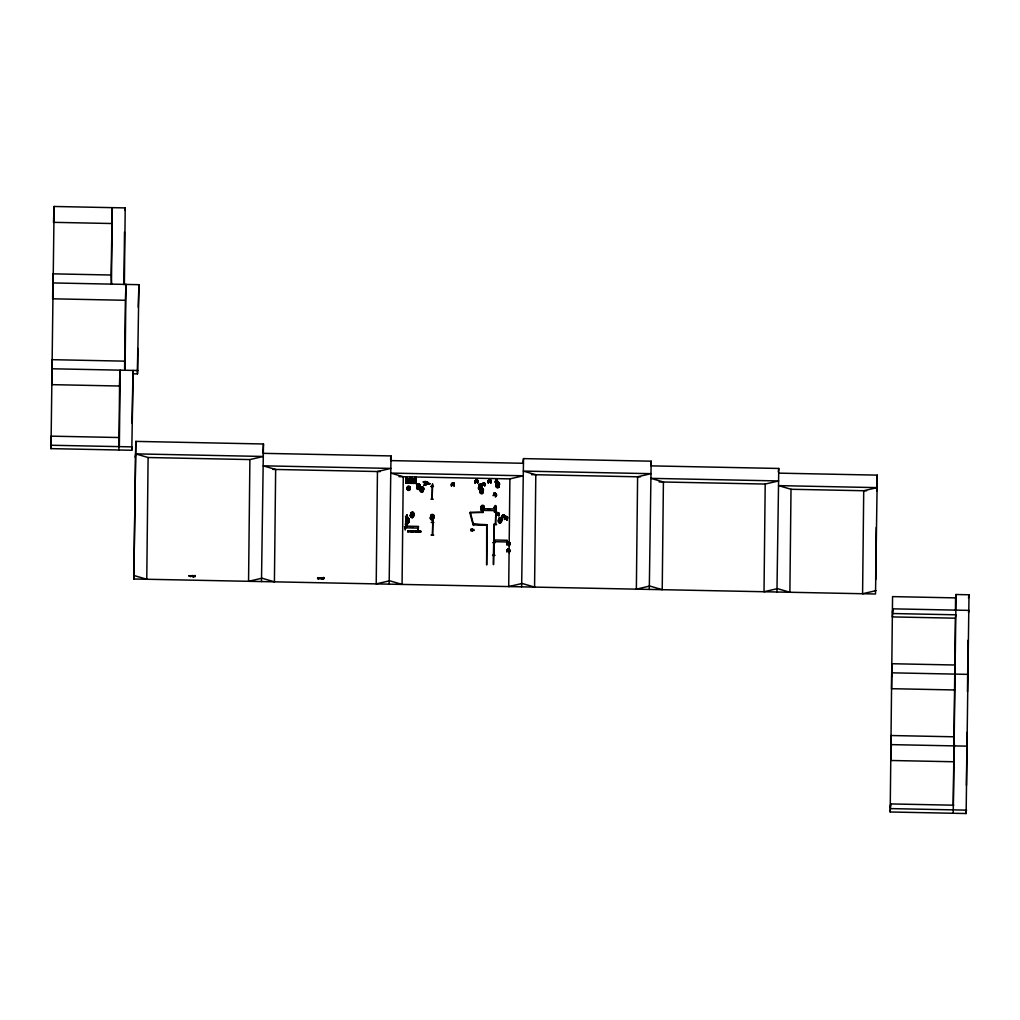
<?xml version="1.0" encoding="UTF-8"?>
<svg xmlns="http://www.w3.org/2000/svg" width="1020" height="1020" viewBox="0 0 1020 1020"><rect width="100%" height="100%" fill="white"/><g stroke="black" fill="none" stroke-linecap="round" stroke-linejoin="round"><path stroke-width="1.5" d="M405.246 528.87L405.896 525.134M405.488 527.264L405.437 528.972M405.641 526.154L418.57 526.409L417.983 529.036M418.2 527.519L417.97 529.227M430.886 499.162L433.309 499.201M431.014 486.502L433.449 486.412L431.026 486.464M432.136 499.022L432.582 483.824L432.187 486.744M432.684 522.495L432.824 520.837M482.817 512.588L482.817 510.255M483.085 509.809L483.301 509.732A1.517 1.453 8.3 0 0 483.518 507.373M492.609 555.441L495.031 555.301L492.609 555.339M492.749 542.64L495.172 542.678M494.101 553.618L493.769 555.326M494.152 541.021L493.909 542.793L494.305 540.001L507.233 540.256L506.812 543.086M494.368 511.861L496.791 511.772L494.368 511.836M482.868 511.53L483.238 508.7L496.166 508.967L495.58 511.594M506.851 544.183L506.876 541.811L506.863 544.157M133.123 370.426L131.797 450.266L51 448.634L54.124 206.473L125.218 207.914L124.376 284.389M111.091 275.017L112.289 207.647L111.448 284.121L111.091 275.017L52.925 273.844L52.645 298.809L125.371 300.288L125.995 284.414L125.664 286.671M118.868 450.011L119.659 378.216M119.353 446.632L120.207 370.158L119.569 386.019L51.701 384.642L51.982 359.678L124.695 361.144L125.052 370.26L125.995 284.414M123.917 284.58L124.504 231.999M124.606 368.947L125.371 300.288M131.797 450.266L131.822 447.079M132.09 423.185L132.97 371.548M778.719 473.14L877.276 475.129L875.517 593.997L133.837 578.99L135.813 441.392L263.466 443.981L261.49 581.578M133.837 578.99L135.813 441.392M132.638 373.792L137.483 373.894L137.764 348.457M138.223 307.135L138.924 284.682L53.282 282.948L52.785 286.327M137.483 373.894L138.924 284.682M135.175 457.253L135.673 453.875L148.104 457.521L146.765 579.245L134.334 575.611M135.673 453.875L263.326 456.463L249.9 459.574L248.561 581.311L261.987 578.2L274.418 581.833L275.655 469.468L263.224 465.821L390.877 468.409L377.451 471.52L376.214 583.899L389.64 580.775L402.071 584.422L403.257 476.735L390.826 473.089L523.324 475.779L509.898 478.89L398.947 476.646M262.905 453.594L263.466 443.981M263.364 453.339L391.017 455.927L389.143 584.154M407.209 476.914L407.222 483.301L405.922 483.25L405.998 476.888L405.82 483.276M406.215 483.289L406.126 476.939M407.056 483.301L407.299 476.965M408.599 479.094L408.331 483.301L408.382 479.068L409.198 479.081L409.198 483.34L409.186 479.094M407.898 531.994L407.923 530.923L420.852 531.19L420.826 532.261L407.923 531.841M410.92 482.817L411.557 483.353L410.346 483.327L410.422 476.978L410.257 483.353L410.754 477.028M410.563 481.733L411.544 481.72M411.251 483.378L411.634 477.016L411.328 483.353M411.621 477.028L411.481 483.238M411.149 531.956L411.136 531.152M412.807 479.158L412.768 483.391L412.819 479.145L413.623 479.158L413.635 483.416L412.705 483.403M413.355 483.416L413.623 479.17M416.071 477.079L415.994 483.429L414.885 483.301M415.255 481.504L416.007 481.58M415.433 483.238L415.828 477.092L415.752 483.429M416.007 531.139L415.994 532.058M423.733 485.278L426.156 485.163L423.733 485.176M423.759 482.779L426.181 482.83M424.817 485.137L424.715 482.817M424.817 485.163L424.753 482.549L425.212 485.176M425.085 485.137L425.111 482.83M427.915 483.939L426.908 483.709L427.992 483.301M429.981 483.773L424.945 483.072L425.098 484.079M432.2 498.002L432.34 485.507M432.595 533.983L432.722 521.5M451.783 485.01L452.026 483.454M451.783 483.697L454.104 483.99L454.078 486.323L453.875 483.926M453.976 483.097L453.913 485.214L451.554 485.15L451.873 483.123L453.989 483.085M453.696 485.048L453.964 483.416M470.284 512.563L483.225 512.32L469.825 512.524L473.165 525.134L473.764 524.866M473.764 524.408L487.114 524.79L486.655 564.978L486.693 524.662L473.764 524.408L486.693 525.121M475.116 481.006L475.09 483.378L474.988 481.032M475.358 482.103L475.384 480.471M475.358 480.803L477.679 481.083L477.653 483.429L477.742 480.828M475.447 480.241L477.832 480.267L477.487 482.32L475.129 482.243L475.702 480.152M476.276 479.948C477.781 481.006 476.608 480.547 476.276 479.948L477.22 480.739M477.271 482.141L477.755 480.522M482.728 483.952L484.831 484.015M482.536 483.493L482.486 485.201M483.353 483.161L484.564 483.225L483.263 483.646M484.423 485.074L484.908 483.454M484.908 483.786L484.678 486.323M488.58 480.675L490.9 480.956L490.875 483.301L490.658 480.904M488.389 481.95L490.747 482.167L488.35 482.039C486.629 479.527 492.214 479.323 490.645 480.917M490.773 480.063L490.531 482.192C492.532 479.706 487.751 479.502 490.454 480.586M495.631 523.362L495.771 510.88M496.6 514.845L496.625 513.302M496.6 513.544L498.92 513.825L498.767 516.133M496.689 512.983L499.073 513.034L498.716 515.062L496.37 514.909L496.714 512.958M497.492 512.933C497.505 513.876 498.346 513.2 498.002 513.213L498.423 512.983M498.512 514.883L498.997 513.264M509.898 478.89L508.712 586.577L522.138 583.466L534.569 587.099L535.806 474.733L523.375 471.087L651.028 473.675L637.602 476.786L636.365 589.165L649.791 586.041L662.222 589.688L663.408 482.001L650.977 478.354L778.63 480.943L765.204 484.054L659.099 481.912M649.294 589.42L651.168 461.193L523.515 458.605L521.641 586.844M765.204 484.054L764.018 591.74L777.444 588.629L789.875 592.263L791.01 489.268L778.579 485.622L877.149 487.624L876.652 490.99M651.117 465.872L778.77 468.46L776.947 592.008M875.67 579.742L876.244 527.442M876.69 487.879L877.276 475.129M890.192 811.984L892.564 596.611L955.574 597.886L956.071 594.507L969 594.775L966.131 813.526L890.192 811.984L890.728 803.926L953.751 805.201M892.831 613.53L955.855 614.805L955.357 618.184L892.334 616.909L892.882 608.838L968.834 610.381L968.503 612.637M953.292 805.456L953.891 750.835M953.993 741.476L954.835 665.002L891.824 663.727L891.544 688.691L954.567 689.966M954.771 671.236L955.357 618.184M955.447 610.381L955.574 597.886M956.071 594.507L953.203 813.259M966.131 813.526L966.169 810.403M966.45 785.438L967.024 732.373M967.47 691.789L968.044 640.292M54.124 206.473L53.499 222.334L111.664 223.52M190.842 576.262L190 576.058L190.778 576.542M319.132 578.735L319.362 577.957M318.814 578.774L319.12 577.894M193.723 576.708L194.323 575.726M322.702 578.365L323.455 578.021L323.085 578.837M470.896 530.681L472.247 530.808L471.788 529.954M472.502 530.757C474.912 528.22 471.928 531.841 472.642 529.163M406.648 516.796L405.909 519.04L406.865 515.368M406.317 524.56L405.654 526.817L406.444 523.056L405.641 526.537M190.587 576.032L190.294 576.631L190.625 576.07M419.475 488.733L419.641 487.598M416.899 486.285A1.504 1.453 10.8 0 0 417.053 487.394A1.504 1.453 8.3 0 0 419.105 487.942A1.504 1.453 8.3 0 0 419.666 485.966L418.748 488.095M480.407 489.217L480.407 489.97L480.407 489.192M406.355 519.499L406.623 519.397A1.504 1.453 8.3 0 0 406.1 521.488L406.266 521.704M408.612 521.628L408.459 521.258A1.504 1.453 8.3 0 1 407.898 523.26A1.504 1.453 8.3 0 1 405.845 522.712A1.504 1.453 8.3 0 1 406.393 520.723L406.368 520.863A1.53 1.479 8.3 0 1 407.069 518.364A1.53 1.479 8.3 0 1 408.943 520.2A1.53 1.479 8.3 0 1 406.381 520.837L406.406 520.812A1.517 1.453 8.3 0 0 408.523 520.876L408.408 519.664A1.504 1.453 8.3 0 1 408.306 521.781A1.504 1.453 8.3 0 1 406.1 521.488L406.024 519.945M417.295 486.565L416.861 487.241L417.448 486.68A1.53 1.479 8.3 0 1 418.098 484.334A1.53 1.479 8.3 0 1 419.972 486.17A1.53 1.479 8.3 0 1 417.409 486.808L417.779 486.553A1.504 1.453 8.3 0 0 416.81 488.554A1.504 1.453 8.3 0 0 419.041 489.154A1.504 1.453 8.3 0 0 419.233 486.935M419.666 485.941A1.517 1.466 8.3 0 1 419.118 487.942A1.517 1.466 8.3 0 1 417.053 487.381A1.504 1.453 8.3 0 1 417.601 485.405L417.652 485.38M419.73 486.731L419.743 486.706A1.53 1.479 8.3 0 1 418.825 488.491A1.53 1.479 8.3 0 1 416.912 487.713A1.53 1.479 8.3 0 1 417.537 485.813M419.934 485.443L419.87 485.52A1.53 1.479 8.3 0 1 418.684 487.726A1.53 1.479 8.3 0 1 416.912 485.992A1.53 1.479 8.3 0 1 419.182 484.984M421.158 488.248L420.916 487.955A1.53 1.479 8.3 0 1 421.961 487.534M423.045 489.523L423.198 489.587A1.53 1.479 8.3 0 0 422.803 487.267M433.028 517.433A1.517 1.453 8.3 0 1 433.028 519.499A1.517 1.453 8.3 0 1 430.886 519.486A1.517 1.453 8.3 0 1 430.886 517.42L430.924 517A1.517 1.453 8.3 0 0 433.347 517.267L433.462 517.28M431.804 515.342A1.517 1.453 8.3 0 0 431.128 515.725L430.963 515.852A1.517 1.453 8.3 0 0 431.447 517.943A1.517 1.453 8.3 0 0 433.513 517.51A1.517 1.453 8.3 0 0 432.964 515.431M432.952 515.508A1.517 1.453 8.3 0 1 433.513 517.51A1.517 1.453 8.3 0 1 431.447 517.943A1.517 1.453 8.3 0 1 430.886 516.018L430.988 515.737M478.877 486.948L478.992 487.139A1.517 1.453 8.3 0 0 480.815 489.511L480.943 489.511M481.006 488.21L481.312 487.981A1.479 1.428 7.6 0 0 481.759 486.948L481.006 485.66A1.517 1.453 8.3 0 1 481.555 487.687A1.517 1.453 8.3 0 1 479.489 488.197A1.517 1.453 8.3 0 1 478.928 486.196L479.502 485.533M483.008 489.575L483.008 489.702A1.517 1.453 8.3 0 1 482.498 491.716A1.517 1.453 8.3 0 1 480.433 491.168L480.777 490.99M480.739 490.926L480.178 491.474L480.662 490.798M480.879 489.676L480.968 489.625A1.517 1.453 8.3 0 0 480.382 491.614A1.517 1.466 6.4 0 0 480.93 492.175L481.287 492.316M481.746 485.762L481.07 485.239L481.631 485.762M483.212 489.549L483.123 489.766A1.517 1.453 8.3 0 1 482.498 491.793A1.517 1.453 8.3 0 1 480.433 491.245A1.517 1.453 8.3 0 1 480.981 489.256M484.028 507.195A1.517 1.453 8.3 0 1 483.085 508.942A1.517 1.453 8.3 0 1 481.198 508.164L481.261 507.934M497.199 484.997L496.447 483.709L497.199 484.984A1.517 1.453 8.3 0 0 496.829 485.086L496.74 485.163A1.517 1.453 8.3 0 0 499.366 484.513A1.517 1.453 8.3 0 0 497.518 482.702A1.517 1.453 8.3 0 0 496.829 485.214L496.855 484.997M498.92 485.023L499.137 485.048A1.517 1.453 8.3 0 1 498.104 486.833A1.517 1.453 8.3 0 1 496.255 485.788A1.517 1.453 8.3 0 1 497.326 484.003M498.614 519.868L499.009 521.284M498.831 520.085L499.111 520.111A1.517 1.453 8.3 0 0 501.725 519.333A1.517 1.453 8.3 0 0 499.876 517.522A1.517 1.453 8.3 0 0 499.201 519.958M498.767 519.524L499.252 519.167M420.839 490.442L420.444 489.026M407.273 487.585L408.051 486.349M419.628 488.376L419.628 487.624M51.841 372.16L52.339 368.781L137.98 370.515M51 448.634L51.14 436.152L119.008 437.529M124.899 210.171L125.218 207.914M188.853 575.548C191.186 576.428 188.177 576.376 189.031 575.675M193.341 576.708L191.824 575.599L192.091 576.581M192.308 575.522L191.977 576.007M192.525 575.764L193.392 575.739M193.009 576.542L192.525 575.497L193.009 576.683M193.481 575.726L193.188 576.619M194.578 575.739L194.565 576.708M194.947 575.395L195.151 576.657M318.342 577.626L318.52 578.888L317.743 577.804C317.819 581.094 317.144 575.42 318.367 578.595M320.242 577.817L320.573 578.098M321.249 577.881L322.588 578.774L321.134 577.919M323.187 578.837L323.315 578.034M323.671 577.486L323.863 578.812L323.837 577.486M390.52 459.306L391.017 455.927M406.036 482.498L407.158 482.524M407.146 481.414L405.96 481.912M408.357 482.804L409.147 482.893M408.408 483.238L408.918 483.327M408.484 482.983L408.701 481.988L409.364 482.32L408.408 482.804M410.473 482.575L411.57 482.715M405.973 519.091L406.865 515.176M406.929 514.807L406.304 517.025M405.22 530.043L405.08 527.735M407.758 517.114L405.463 516.375M412.768 482.957L413.533 482.893M413.572 482.141L412.883 482.524M407.426 524.917L405.131 524.14L407.426 524.879M414.783 482.766L415.918 482.677M407.923 530.923L420.839 531.343M415.229 483.161L415.178 477.105M412.756 531.981L412.756 531.178M417.919 529.202L418.2 527.442M418.187 530.298L418.327 528.003M429.981 483.799L424.983 483.327M432.582 522.763L432.977 519.817L432.429 534.926M452.638 483.556L453.505 482.893L453.67 483.607L453.466 482.881L452.638 483.556L453.415 483.62M452.842 482.995L453.454 483.148M475.868 480.254L477.347 480.675M477.079 479.974L476.212 480.649M472.502 530.438C471.087 530.349 472.859 528.768 470.934 530.413M471.202 529.584L470.998 529.329M471.074 529.138L471.52 529.928L472.171 529.036M472.209 530.808L471.584 530.03M472.324 529.15L473.101 529.966L472.63 529.431M473.446 530.285L473.866 529.393M473.127 530.272L473.905 530.553M482.32 485.201C481.032 482.154 486.935 482.269 484.64 485.252L482.294 485.099L484.64 485.252M483.429 482.881L483.365 483.582L484.232 482.906M483.034 511.53L483.301 509.732A1.517 1.453 8.3 0 1 481.083 509.005A1.517 1.453 8.3 0 1 482.052 506.991M488.376 482.141L488.682 480.101M489.192 480.101L490.569 480.547M490.288 479.846L489.421 480.522L489.498 479.833M494.713 482.154L496.459 479.68L496.88 480.917M495.656 481.325L497.275 483.034L495.567 481.402L496.064 479.527M495.682 481.517L495.86 479.413M496.166 494.317L495.924 496.026L493.871 494.827L494.177 492.8L496.243 493.999M495.707 481.58L496.447 479.706M494.164 493.068L494.139 494.815M494.904 492.915L494.815 493.629C497.76 495.133 492.826 492.787 495.592 493.323M495.427 493.374L494.789 493.667M496.982 480.445C497.836 482.46 495.006 479.068 497.173 480.7M497.518 481.058L497.237 483.097L497.531 481.07L496.051 479.515M495.886 496.013L496.217 493.986M496.587 494.955L495.35 496.995L496.689 495.057M495.197 507.118L495.682 509.401L495.337 505.486M495.694 507.029L495.605 505.639M496 507.692L495.822 506.379M495.529 512.142L496.013 509.197L495.401 524.42M496.357 513.774L496.204 516.107M501.955 517.969L502.516 515.431M502.35 516.745L502.567 515.125M504.097 515.776C502.783 513.697 504.976 517.369 504.173 515.024L503.395 515.049M504.543 517.548C506.685 515.011 501.1 513.468 502.312 516.923L504.594 517.484L504.823 515.839M505.129 518.491L505.168 516.707M505.614 516.592C508.827 519.129 504.186 513.952 504.913 518.504L507.195 519.078L507.488 517.089M506.838 517.408L506.787 516.604L505.933 517.089L506.749 516.617M506.647 543.073L506.863 541.288M507.526 544.208L507.577 542.372M506.902 552.139L507.463 549.627M507.259 551.119C506.022 547.638 511.645 549.219 509.49 551.743L507.259 551.017L509.541 551.654M509.26 543.073L509.197 542.257L508.355 542.742L509.452 543.061L508.087 542.742L509.12 542.563M507.501 549.321L507.501 551.017M509.197 542.257C509.528 543.826 507.348 541.186 508.33 542.908M508.355 549.002L508.011 549.703L509.299 550.048L508.661 549.576M508.495 549.117L507.896 549.601L508.967 550.073L508.228 549.755L509.12 549.219M509.579 544.731L509.898 542.755M509.337 551.705L509.796 549.971M523.018 461.983L523.515 458.605M650.671 464.572L651.168 461.193M778.273 471.839L778.77 468.46M892.385 612.217L892.882 608.838M891.684 676.209L892.181 672.83L968.12 674.373L967.636 677.752M890.893 748.004L891.034 735.522L954.044 736.797L954.401 745.9L953.776 761.761L890.753 760.486L891.391 744.625L967.33 746.155L966.845 749.534M890.243 807.304L890.728 803.926M968.503 598.153L969 594.775M409.428 487.267A1.53 1.479 8.3 0 1 409.9 489.409A1.53 1.479 8.3 0 1 407.656 489.638A1.53 1.479 8.3 0 1 407.579 487.458L407.426 487.573M407.273 487.611L407.732 486.565M406.266 523.859L406.24 523.77M406.534 516.222L406.763 515.329M406.011 524.803C407.732 518.262 405.08 528.704 406.139 524.127M406.648 516.133L406.84 515.215M404.404 526.639L406.776 527.161M504.517 516.235L502.478 515.686M505.219 517.267L504.428 519.511L505.091 517.267L507.424 517.65M505.461 516.452L507.514 517.089M506.022 516.388L506.698 517.357M506.787 516.604L505.933 516.643M507.004 518.912L507.437 517.42M507.539 542.691L509.554 543.443M507.743 542.946L506.978 545.216L507.501 542.933M509.617 544.693L507.31 544.132L507.883 542.104M509.426 544.578L509.847 543.086M509.923 542.755L507.871 542.13M509.758 550.29L507.424 549.882M509.235 552.827L510.013 550.609M411.659 482.014L410.563 482.804M412.883 482.486L413.635 482.498M483.811 508.75L484.015 508.024L482.498 509.49M417.053 487.381A1.517 1.466 8.3 0 1 417.601 485.38L417.55 485.341M423.058 489.511L423.096 489.575A1.53 1.479 8.3 0 1 420.699 489.268L420.572 489.549A1.504 1.453 8.3 0 0 420.648 491.729A1.504 1.453 8.3 0 0 422.777 491.755A1.504 1.453 8.3 0 0 422.777 489.689L422.79 491.78M421.107 488.197L421.196 488.134A1.504 1.453 8.3 0 1 421.91 487.955M431.128 515.954L431.128 515.635A1.517 1.453 8.3 0 1 431.817 515.266M479.502 485.75L479.859 485.507A1.517 1.466 8.3 0 0 478.928 487.636A1.504 1.466 7 0 0 481.312 487.981A1.517 1.466 8.3 0 0 481.006 485.66L481.555 486.221M496.842 485.176L496.791 485.086A1.517 1.453 8.3 0 1 497.518 482.702A1.517 1.453 8.3 0 1 499.354 484.589A1.517 1.453 8.3 0 1 496.829 485.214L496.753 485.252M499.137 519.091L499.277 518.976A1.517 1.453 8.3 0 0 498.767 520.978A1.517 1.453 8.3 0 0 500.833 521.539A1.517 1.453 8.3 0 0 501.381 519.55L501.432 520.213M498.805 520.238L499.111 520.442A1.517 1.453 8.3 0 0 501.661 519.805A1.517 1.453 8.3 0 0 499.813 517.994A1.517 1.453 8.3 0 0 499.137 520.429A1.517 1.453 8.3 0 0 498.512 522.176A1.517 1.453 8.3 0 0 500.399 522.954A1.517 1.453 8.3 0 0 501.343 521.207M321.07 578.608L320.229 578.761M494.088 493.387L496.153 494.56M494.381 493.705L493.144 495.707L494.496 493.744M495.554 493.553L494.878 493.234L495.682 493.667M405.909 481.695L406.139 482.779L407.452 481.886M414.821 482.026L415.803 482.944L416.262 481.835M419.245 489.013L418.57 489.383L419.488 488.707M420.572 489.319L420.775 489.217A1.53 1.479 8.3 0 1 421.63 487.114M423.249 489.536L422.662 488.159A1.517 1.453 9 0 1 422.969 490.467A1.517 1.453 9 0 1 420.597 490.148L420.393 489.396M430.81 517.051L430.963 516.987A1.517 1.453 8.3 0 1 431.868 514.883M479.413 485.737L479.846 485.52A1.517 1.453 8.3 0 0 479.17 485.89L479.17 485.89M480.688 490.99L480.713 491.092A1.517 1.453 8.3 0 1 481.427 488.567A1.517 1.453 8.3 0 1 483.263 490.454A1.517 1.453 8.3 0 1 480.751 491.002L480.675 490.977A1.517 1.453 8.3 0 1 481.414 488.644A1.517 1.453 8.3 0 1 483.276 490.378A1.517 1.453 8.3 0 1 480.739 491.079L480.547 491.156A1.517 1.453 8.3 0 1 480.994 489.179M409.67 487.917A1.504 1.453 8.3 0 1 409.645 489.97L409.657 489.982A1.504 1.453 8.3 0 1 407.515 489.931A1.504 1.453 8.3 0 1 407.541 487.866L407.082 488.899L407.758 487.815M484.003 507.463L482.689 508.189M470.959 530.515L471.418 529.864M424.83 483.888L429.012 483.926M495.962 479.897L497.454 481.631M496.408 479.91L497.161 480.713M321.95 577.957L322.447 578.786M473.152 530.056L473.675 530.234M407.974 486.808L407.656 487.037A1.53 1.479 8.3 0 1 410.167 487.56A1.53 1.479 8.3 0 1 408.574 489.511A1.53 1.479 8.3 0 1 407.401 487.279M409.798 489.115L409.109 489.472M482.753 491.959L482.077 492.328M483.569 509.069L482.893 509.452M323.455 578.62L323.531 578.365M483.301 483.633L484.181 483.187M489.37 480.586L490.237 480.127L489.485 480.139M416.224 482.103L415.816 481.427M503.663 515.38L503.306 515.674M422.854 489.383L422.101 489.562M412.717 517.42L411.952 517.612L412.717 517.408M408.089 521.959L407.337 522.151M482.689 508.164L483.454 507.973M419.679 486.808L419.653 486.833A1.53 1.479 8.3 0 1 418.876 488.911A1.53 1.479 8.3 0 1 416.785 488.057A1.53 1.479 8.3 0 1 417.83 486.132M480.611 491.143L481.096 490.811A1.517 1.453 8.3 0 0 480.025 492.583A1.517 1.453 8.3 0 0 481.886 493.642L482.562 493.259L481.886 493.616A1.517 1.453 8.3 0 0 482.957 491.857M481.249 486.361L480.943 486.055A1.517 1.453 8.3 0 1 481.491 488.134A1.517 1.453 8.3 0 0 480.803 490.607A1.517 1.453 8.3 0 0 480.254 492.469A1.517 1.453 8.3 0 0 482.32 493.03A1.517 1.453 8.3 0 0 482.868 491.041L482.97 490.824M408.688 520.633L408.472 520.786A1.53 1.479 8.3 0 1 407.974 522.839A1.504 1.453 8.3 0 1 405.896 522.317A1.53 1.479 8.3 0 1 406.444 520.264M452.536 483.62L453.772 483.569M424.192 481.72L423.007 482.014L424.97 481.618M407.197 476.939L407.197 483.301L406.368 482.995M495.975 507.399L495.274 505.729L495.771 507.896M495.771 506.596L495.58 505.869M877.149 487.624L863.723 490.735L862.588 593.742L876.014 590.618M428.234 483.442L428.17 483.862M477.487 482.256L475.129 482.167M498.767 514.985L496.396 514.883M428.527 483.556L429.841 483.646L428.986 483.569M412.144 516.298L412.909 516.12L412.156 516.286M479.107 487.178L479.298 487.05A1.517 1.453 8.3 0 1 479.986 484.589A1.517 1.453 8.3 0 1 481.835 486.4A1.517 1.453 8.3 0 1 479.311 487.024L478.992 487.139A1.517 1.453 8.3 0 1 479.923 485.048M424.435 481.58L425.978 481.555M490.429 480.611L489.817 480.394M193.213 576.147L193.889 576.223M194.144 576.134L194.807 576.211M51.497 445.255L132.281 446.887M390.966 460.606L523.464 463.284M148.104 457.521L249.9 459.574M272.786 469.404L380.332 471.584M531.496 474.644L640.483 476.85M405.986 477.564L407.197 477.564M410.41 477.64L411.634 477.64M414.847 477.717L416.058 477.717M405.973 477.985L407.197 477.985M410.41 478.074L411.621 478.074M414.834 478.15L416.058 478.15M405.973 478.635L407.184 478.635M410.397 478.711L411.621 478.711M414.834 478.788L416.045 478.788M405.96 479.209L407.184 479.209M410.397 479.285L411.608 479.285M414.821 479.362L416.045 479.362M408.382 479.502L409.186 479.515M412.807 479.591L413.623 479.591M405.96 479.846L407.171 479.846M408.37 479.795L409.186 479.795M410.384 479.923L411.608 479.923M412.807 479.872L413.61 479.872M414.821 480.012L416.032 480.012M408.37 480.229L409.186 480.229M412.807 480.305L413.61 480.305M408.37 480.586L409.173 480.611L408.37 480.598M412.794 480.688L413.61 480.688M412.794 481.108L413.597 481.121M791.01 489.268L866.592 490.798M482.141 483.964L482.116 486.298M424.945 483.059L424.843 484.117M414.783 483.403L416.007 483.327M451.554 485.061L453.938 485.112M482.995 510.395L495.911 510.65M405.386 527.837L418.315 528.105M494.062 541.684L506.991 541.952M890.677 808.605L966.628 810.148M425.416 481.618L427.75 482.103L426.258 481.695M472.566 530.566L472.591 529.648M481.402 487.063L480.879 486.514A1.517 1.453 8.3 0 1 481.427 488.516A1.517 1.453 8.3 0 1 479.362 489.039A1.517 1.453 8.3 0 1 478.813 487.037M431.128 516.069L431.077 516.056A1.517 1.453 8.3 0 0 431.179 518.249A1.517 1.453 8.3 0 0 433.385 517.981A1.517 1.453 8.3 0 0 432.901 515.878L433.398 517.318A1.517 1.453 8.3 0 0 433.028 514.96M505.066 516.413L504.415 518.657M504.964 518.326L507.195 518.95M499.621 522.112L498.933 521.73M431.753 518.555L430.631 517.14M412.539 513.43L412.896 513.583A1.517 1.466 8.3 0 0 412.539 513.417M322.371 577.868L322.078 578.671M483.913 483.416L483.748 483.454M493.897 494.789L495.962 495.937M480.815 486.973L481.567 488.248A1.479 1.428 9 0 1 481.363 488.975A1.517 1.453 8.3 0 1 482.141 489.039M496.255 485.036L497.008 486.31M498.232 482.358L496.498 483.977M321.338 578.786L321.402 577.613L321.262 578.531M433.207 516.133L433.602 516.796M496.702 486.068L496.306 485.418M420.75 488.185L420.852 488.312A1.504 1.453 8.3 0 0 420.941 490.505A1.504 1.453 8.3 0 0 423.134 490.25L423.415 489.447L423.211 490.174A1.504 1.453 8.3 0 0 422.662 488.147M433.398 514.819L433.793 515.482M433.092 516.974A1.517 1.453 8.3 0 1 433.092 519.04A1.517 1.453 8.3 0 1 430.95 519.014A1.517 1.453 8.3 0 1 430.95 516.949A1.517 1.453 8.3 0 0 430.937 519.091A1.517 1.453 8.3 0 0 433.079 519.116A1.517 1.453 8.3 0 0 433.079 517.051L433.347 517.318A1.517 1.453 8.3 0 1 430.963 517.012L430.95 516.949A1.517 1.453 8.3 0 1 431.881 514.807M495.669 507.195L495.758 506.57M495.082 507.144L495.682 509.401M470.296 512.371L473.637 525.032M494.024 542.844L494.394 540.103L493.884 555.02M480.216 491.283L480.216 490.518A1.504 1.453 10.8 0 0 480.369 491.627A1.517 1.453 8.3 0 0 482.447 492.163A1.517 1.453 8.3 0 0 482.995 490.174M410.524 481.988L410.563 482.855M413.1 514.692A1.53 1.479 8.3 0 1 412.896 516.949A1.53 1.479 8.3 0 1 410.626 516.35A1.53 1.479 8.3 0 1 411.621 514.297A1.504 1.453 8.3 0 0 410.703 516.477A1.504 1.453 8.3 0 0 413.087 516.796A1.504 1.453 8.3 0 0 412.768 514.501M412.717 514.87A1.504 1.453 8.3 0 1 413.023 517.165A1.504 1.453 8.3 0 1 410.652 516.834A1.504 1.453 8.3 0 1 411.57 514.717M413.61 514.462A1.517 1.466 8.3 0 1 412.539 516.247A1.517 1.466 8.3 0 1 410.678 515.189A1.517 1.466 8.3 0 1 411.748 513.404M432.85 516.273A1.517 1.453 8.3 0 1 433.334 518.377A1.517 1.453 8.3 0 1 431.116 518.632A1.517 1.453 8.3 0 1 431.026 516.477M433.015 515.036A1.517 1.453 8.3 0 1 433.334 517.344M406.508 519.817A1.53 1.479 8.3 0 0 405.947 521.845A1.53 1.479 8.3 0 0 408.038 522.406A1.53 1.479 8.3 0 0 408.599 520.378A1.53 1.479 8.3 0 1 408.051 522.38A1.53 1.479 8.3 0 1 405.947 521.819A1.53 1.479 8.3 0 1 406.508 519.792M406.457 520.417A1.504 1.453 8.3 0 0 408.982 519.792A1.504 1.453 8.3 0 0 407.133 517.994A1.504 1.453 8.3 0 0 406.457 520.417A1.504 1.453 8.3 0 0 405.896 522.317A1.53 1.479 8.3 0 0 407.974 522.839A1.504 1.453 8.3 0 0 408.51 520.889L408.497 520.812A1.517 1.453 8.3 0 0 408.523 518.81M406.393 520.85A1.517 1.453 8.3 0 1 406.393 518.785M406.7 518.555A1.517 1.453 8.3 0 1 408.217 518.568M408.484 519.206A1.53 1.479 8.3 0 1 408.382 521.386A1.53 1.479 8.3 0 1 406.139 521.08A1.53 1.479 8.3 0 1 406.636 518.95M482.932 490.645A1.517 1.453 8.3 0 1 482.371 492.634A1.517 1.453 8.3 0 1 480.305 492.086A1.517 1.453 8.3 0 1 480.866 490.097M482.855 491.117A1.517 1.453 8.3 0 1 482.307 493.106A1.517 1.453 8.3 0 1 480.241 492.545A1.517 1.453 8.3 0 1 480.79 490.556A1.517 1.453 8.3 0 0 483.327 489.982A1.517 1.453 8.3 0 0 481.478 488.172A1.517 1.453 8.3 0 1 479.425 488.644A1.517 1.453 8.3 0 1 478.864 486.642M481.351 489.115A1.517 1.453 8.3 0 1 482.128 489.115M478.928 487.636A1.517 1.466 8.3 0 0 481.312 487.968A1.504 1.466 7 0 0 480.994 485.673M479.425 486.119A1.517 1.453 8.3 0 1 479.782 485.979M481.07 485.214A1.517 1.453 8.3 0 1 481.376 487.509L481.567 488.261A1.555 1.492 8.3 0 1 481.363 488.988A1.517 1.453 8.3 0 0 480.815 486.986L481.363 487.534A1.517 1.453 8.3 0 1 479.005 487.19M498.703 484.946A1.517 1.453 8.3 0 1 498.028 487.381A1.517 1.453 8.3 0 1 496.179 485.571M499.29 485.048A1.517 1.466 8.3 0 1 497.9 486.489A1.517 1.466 8.3 0 1 496.281 485.278A1.517 1.453 8.3 0 1 497.25 484.551A1.517 1.453 8.3 0 0 496.345 485.15M496.281 485.278A1.517 1.466 8.3 0 1 497.377 483.62M498.155 483.62A1.517 1.466 8.3 0 1 498.844 484.015M498.334 485.099A1.517 1.453 8.3 0 1 498.895 487.101A1.517 1.453 8.3 0 1 496.829 487.611A1.517 1.453 8.3 0 1 496.268 485.609M498.716 484.87A1.517 1.453 8.3 0 1 498.04 487.305A1.517 1.453 8.3 0 1 496.192 485.494M483.123 507.692A1.517 1.453 8.3 0 1 483.442 509.987A1.517 1.453 8.3 0 1 481.058 509.668A1.517 1.453 8.3 0 1 481.975 507.526M482.116 506.608A1.517 1.453 8.3 0 0 481.083 508.508A1.517 1.453 8.3 0 0 483.136 509.362A1.517 1.453 8.3 0 0 483.811 507.31A1.504 1.466 7 0 1 483.25 509.299A1.504 1.466 7 0 1 481.198 508.75M483.072 508.075A1.517 1.453 8.3 0 1 483.378 510.382A1.517 1.453 8.3 0 1 481.006 510.051A1.517 1.453 8.3 0 1 481.924 507.922M483.021 505.767A1.517 1.453 8.3 0 1 483.939 507.922A1.517 1.453 8.3 0 1 481.555 508.189A1.517 1.453 8.3 0 1 481.873 505.894M484.015 507.272A1.517 1.453 8.3 0 1 483.072 509.018A1.517 1.453 8.3 0 1 481.185 508.24A1.517 1.453 8.3 0 1 481.797 506.366A1.517 1.453 8.3 0 0 481.198 508.164M483.314 506.379A1.517 1.453 8.3 0 0 482.944 506.226A1.517 1.453 8.3 0 1 483.633 506.532M408.268 487.088A1.53 1.479 8.3 0 1 409.071 487.114M422.867 489.256A1.53 1.479 8.3 0 1 422.867 491.359A1.53 1.479 8.3 0 1 420.699 491.334A1.53 1.479 8.3 0 1 420.699 489.243M422.93 488.822A1.53 1.479 8.3 0 1 422.93 490.913A1.53 1.479 8.3 0 1 420.763 490.888A1.53 1.479 8.3 0 1 420.763 488.797M420.635 488.261A1.53 1.479 8.3 0 0 421.196 490.288A1.53 1.479 8.3 0 0 423.287 489.766A1.53 1.479 8.3 0 0 422.726 487.738A1.517 1.453 8.3 0 1 423.045 490.008A1.517 1.453 8.3 0 1 420.661 489.676L420.61 489.6A1.517 1.453 8.3 0 1 421.579 487.547M501.317 519.996A1.517 1.453 8.3 0 1 500.769 521.985A1.517 1.453 8.3 0 1 498.703 521.437A1.517 1.453 8.3 0 1 499.252 519.448M501.266 520.391A1.517 1.453 8.3 0 1 500.718 522.38A1.517 1.453 8.3 0 1 498.652 521.819A1.517 1.453 8.3 0 1 499.201 519.83M431.269 535.015L433.691 535.168L431.281 534.99M431.409 522.355L433.844 522.482L431.409 522.457M493.769 541.582L493.884 543.928L493.756 541.582M494.228 524.395L496.651 524.56L494.228 524.369M495.796 509.987L495.924 512.894L495.796 509.987M417.601 531.28L417.588 532.185L417.601 531.28M451.426 483.926L451.516 486.272L451.414 483.926M488.21 480.904L488.312 483.25L488.197 480.904M493.922 524.356L493.476 564.532L493.922 524.356M497.518 512.69L498.193 513.404L497.518 512.69M501.598 520.264L501.394 520.99L501.598 520.264A1.517 1.453 8.3 0 0 499.749 518.377A1.517 1.453 8.3 0 0 499.073 520.825A1.517 1.453 8.3 0 0 501.598 520.264A1.517 1.453 8.3 0 0 499.736 518.466A1.517 1.453 8.3 0 0 499.06 520.901A1.517 1.453 8.3 0 0 501.611 520.187M410.614 526.766L412.743 527.391L410.614 526.766M488.21 509.311L490.339 509.936L488.21 509.311M493.948 507.386L496.306 506.838L493.948 507.424M506.902 520.174L507.552 517.918L506.902 520.2M509.311 545.827L509.962 543.583L509.311 545.866M422.662 490.709L421.897 490.888L422.662 490.684M408.281 520.633L407.528 520.837L408.281 520.659M500.476 521.666L499.685 521.653L500.476 521.679M500.284 522.992L499.494 522.979L500.284 522.967M409.173 481.032L408.357 481.019L409.173 481.045M412.73 512.104L412.73 512.129M423.211 488.695L423.211 488.707M412.73 516.617A1.53 1.479 8.3 0 0 413.419 514.539A1.504 1.453 8.3 0 1 412.73 516.541A1.53 1.479 8.3 0 1 410.639 515.763A1.504 1.453 8.3 0 1 411.697 513.799A1.53 1.479 8.3 0 0 410.639 515.763A1.504 1.453 8.3 0 0 412.73 516.541M411.264 514.577A1.504 1.453 8.3 0 0 413.788 513.94A1.504 1.453 8.3 0 0 411.94 512.142A1.504 1.453 8.3 0 0 411.264 514.577M413.788 514.233A1.53 1.479 8.3 0 0 411.876 512.524A1.53 1.479 8.3 0 1 413.788 514.207A1.53 1.479 8.3 0 1 411.392 515.138A1.53 1.479 8.3 0 1 411.506 512.665A1.53 1.479 8.3 0 0 411.392 515.138A1.53 1.479 8.3 0 0 413.788 514.233M413.533 515.176A1.53 1.479 8.3 0 0 412.603 512.996A1.53 1.479 8.3 0 1 413.533 515.151A1.53 1.479 8.3 0 1 411.124 515.457A1.53 1.479 8.3 0 1 411.442 513.136A1.53 1.479 8.3 0 0 411.124 515.431A1.53 1.479 8.3 0 0 413.533 515.151M431.269 516.847A1.517 1.453 8.3 0 0 433.793 516.222A1.517 1.453 8.3 0 0 431.944 514.411A1.517 1.453 8.3 0 0 431.269 516.847M479.362 486.642A1.517 1.453 8.3 0 0 481.899 486.004A1.517 1.453 8.3 0 0 480.037 484.194A1.517 1.453 8.3 0 0 479.362 486.642M479.362 486.667A1.504 1.453 8.3 0 0 481.886 486.043A1.504 1.453 8.3 0 0 480.037 484.245A1.504 1.453 8.3 0 0 479.362 486.667M499.06 485.507A1.517 1.453 8.3 0 0 498.219 483.25A1.517 1.453 8.3 0 1 499.073 485.431A1.517 1.453 8.3 0 1 496.587 485.482A1.517 1.453 8.3 0 1 497.441 483.161A1.517 1.453 8.3 0 0 496.587 485.482A1.517 1.453 8.3 0 0 499.073 485.431M496.893 484.742A1.517 1.453 8.3 0 0 499.417 484.117A1.517 1.453 8.3 0 0 497.569 482.307A1.517 1.453 8.3 0 0 496.893 484.742M481.618 507.731A1.517 1.453 8.3 0 0 484.156 507.093A1.517 1.453 8.3 0 0 482.307 505.295A1.517 1.453 8.3 0 0 481.618 507.731M407.707 488.669A1.504 1.453 8.3 0 0 410.231 488.07A1.504 1.453 8.3 0 0 408.408 486.247A1.504 1.453 8.3 0 0 407.707 488.669M421.031 489.166A1.504 1.453 8.3 0 0 423.542 488.542A1.504 1.453 8.3 0 0 421.706 486.731A1.504 1.453 8.3 0 0 421.031 489.166M417.486 486.412A1.504 1.453 8.3 0 0 419.998 485.788A1.504 1.453 8.3 0 0 418.149 483.977A1.504 1.453 8.3 0 0 417.486 486.412A1.504 1.453 8.3 0 0 419.998 485.788A1.504 1.453 8.3 0 0 418.149 483.99A1.504 1.453 8.3 0 0 417.486 486.412"/></g></svg>
